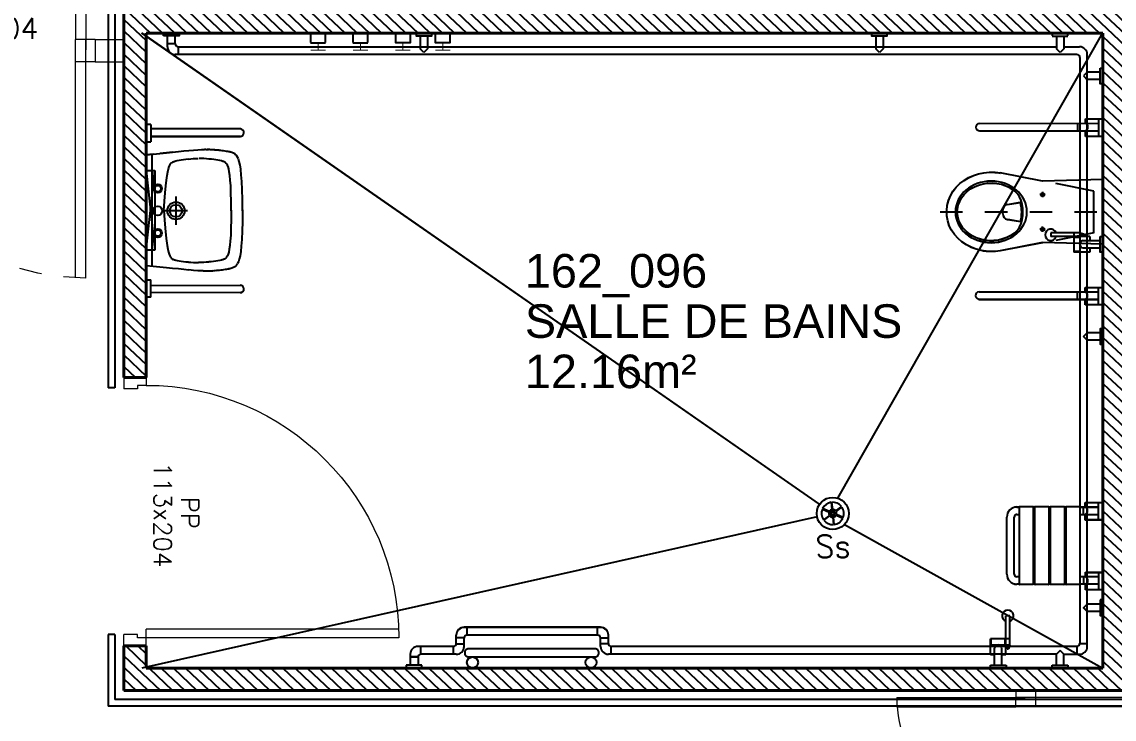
# Model space of a CAD drawing. Header units: metres. Extents: x -8 to 211, y -5 to 116.
# Drawn here: x 158.843 to 163.73, y 94.368 to 97.486 of the extents above; entities that cross this region are included whole.
import ezdxf
from ezdxf.enums import TextEntityAlignment as Align

# ---------------------------------------------------------------- set-up
doc = ezdxf.new("R2010")
doc.units = ezdxf.units.M
doc.header["$LTSCALE"] = 0.6
doc.header["$MEASUREMENT"] = 0
for name, pattern in [('CACHÉ', [0.25, 0.125, -0.125]), ('CONTINU', [0]), ('HIDDEN2', [0.1875, 0.125, -0.0625])]:
    doc.linetypes.add(name, pattern=pattern)
doc.layers.get('0').update_dxf_attribs({"linetype": 'CONTINUOUS'})
for name, color, linetype in [('006 sanitaire', 5, 'CONTINUOUS'), ('009 main courante', 181, 'CONTINUOUS'), ('A_Etiqu_Local', 8, 'CONTINUOUS'), ('A_Etiqu_Local_ancien', 8, 'CONTINUOUS'), ('A_HACH_STRUC', 7, 'CONTINUOUS')]:
    doc.layers.add(name, color=color, linetype=linetype)
for name, color, linetype, lineweight in [('A_MURS_CLOI', 7, 'CONTINU', 20), ('A_MURS_STRU', 7, 'CONTINU', 40), ('A_PORT', 8, 'CONTINUOUS', 0), ('A_PORTE', 8, 'CONTINU', 0)]:
    doc.layers.add(name, color=color, linetype=linetype, lineweight=lineweight)
doc.styles.add('Attribut', font='arial.ttf')
doc.styles.add('ROMANS', font='ROMANS')
doc.styles.add('ROMANS8', font='romans8', dxfattribs={"height": 10})

# ---------------------------------------------------------------- blocks, each defined once
blk = doc.blocks.new('A_Etiqu_Local')
at = {"style": 'Attribut', "flags": 1}
for tag, p in [('CODE_HOPITAL', (-0.4463, 1.632)), ('CODE_SITE', (-0.4463, 1.407)), ('CODE_BATIMENT', (-0.4463, 1.182)), ('CODE_SECTEUR', (-0.4463, 0.957)), ('CODE_ETAGE', (-0.4463, 0.732)), ('NOM_NORMALISE', (-0.4463, -0.843)), ('SECTEUR_ACTIVITE', (-0.4463, -1.068)), ('SOUS_SECTEUR_ACTIVITE', (-0.4463, -1.293)), ('VOLUME', (-0.4463, -1.518)), ('SERVICE', (-0.4463, -1.743)), ('CODE_UG', (-0.4463, -1.968)), ('CODE_UA', (-0.4463, -2.193)), ('CODE_POLE', (-0.4463, -2.418)), ('OCCUPANT_EXTERNE', (-0.4463, -2.643)), ('DISPONIBILITE', (-0.4463, -2.868)), ('ACCES_HANDICAPES', (-0.4463, -3.093)), ('NATURE_SOL', (-0.4463, -3.318)), ('RISQUE_LABORATOIRE', (-0.4463, -3.543)), ('AMIANTE', (-0.4463, -3.768))]:
    blk.add_attdef(tag, p, '', height=0.15, dxfattribs=at)
at = {"layer": 'A_Etiqu_Local', "style": 'Attribut'}
for tag, p in [('CODE_PIECE', (-0.4463, 0.282)), ('NOM_USAGE', (-0.4463, 0.057)), ('SURFACE', (-0.4463, -0.168))]:
    blk.add_attdef(tag, p, '', height=0.15, dxfattribs=at)
at = {"layer": 'A_Etiqu_Local_ancien', "style": 'Attribut'}
blk.add_attdef('CODE_PIECE_ANCIEN', (-0.4463, 0.507), '', height=0.15, dxfattribs=at)
blk = doc.blocks.new('BATI-10')
for p, q in [((0, 0.1), (0, 0)), ((0, 0.1), (0.035, 0.1)), ((0.035, 0.1), (0.035, 0.06)), ((0.035, 0.06), (0.05, 0.06)), ((0.05, 0.06), (0.05, 0)), ((0, 0), (0.05, 0))]:
    blk.add_line(p, q)
blk = doc.blocks.new('P110bt10')
for p, q in [((0.035, 1.23), (0.035, 0.1)), ((0.075, 1.2293), (0.075, 0.1)), ((0.035, 0.1), (0.075, 0.1))]:
    blk.add_line(p, q)
blk.add_arc((0.035, 0.1), 1.13, 0, 90)
blk.add_blockref('BATI-10', (0, 0))
at = {"xscale": -1}
blk.add_blockref('BATI-10', (1.2, 0), dxfattribs=at)
at = {"style": 'ROMANS8'}
for tag, p in [('DEF', (0.5949, 0.2559)), ('DIM', (0.5864, 0.1335))]:
    blk.add_attdef(tag, text='', height=0.08, dxfattribs=at).set_placement(p, align=Align.CENTER)
blk = doc.blocks.new('-P175bt10')
at = {"layer": 'A_PORT', "linetype": 'Continuous'}
for p, q in [((0.0408, 1.1675), (0.0408, 0.1)), ((0.0875, 1.1665), (0.0875, 0.1)), ((1.6625, 0.699), (1.6625, 0.1)), ((1.7092, 0.7008), (1.7092, 0.1)), ((0, 0.1), (0, 0)), ((0, 0.1), (0.0408, 0.1)), ((0.0408, 0.1), (0.0875, 0.1)), ((0.0408, 0.1), (0.0408, 0.0533)), ((0.0408, -0.9675), (0.0408, 0.1)), ((0.0875, -0.9665), (0.0875, 0.1)), ((1.6625, 0.1), (1.7092, 0.1)), ((1.6625, -0.499), (1.6625, 0.1)), ((1.7092, 0.1), (1.7092, 0.0533)), ((1.75, 0.1), (1.7092, 0.1)), ((1.7092, -0.5008), (1.7092, 0.1)), ((1.75, 0.1), (1.75, 0))]:
    blk.add_line(p, q, dxfattribs=at)
at = {"layer": 'A_PORT'}
for p, q in [((0, 0), (0.0875, 0)), ((1.75, 0), (1.6625, 0))]:
    blk.add_line(p, q, dxfattribs=at)
at = {"layer": 'A_PORT', "linetype": 'Continuous'}
for centre, radius, start, end in [((0.0408, 0.1), 1.0675, 0, 90), ((1.7092, 0.1), 0.6008, 90, 180)]:
    blk.add_arc(centre, radius, start, end, dxfattribs=at)
at = {"layer": 'A_PORT', "linetype": 'CACHÉ'}
for centre, radius, start, end in [((0.0408, 0.1), 1.0675, 270, 0), ((1.7092, 0.1), 0.6008, 180, 270)]:
    blk.add_arc(centre, radius, start, end, dxfattribs=at)
at = {"layer": 'A_PORT', "linetype": 'Continuous', "style": 'ROMANS8'}
for tag, p in [('PCF', (0.5371, 0.2448)), ('175X204', (0.5272, 0.1021))]:
    blk.add_attdef(tag, text='', height=0.0933, dxfattribs=at).set_placement(p, align=Align.CENTER)

msp = doc.modelspace()

# ---------------------------------------------------------------- hatches: boundary and pattern name
at = {"layer": 'A_HACH_STRUC', "linetype": 'Continuous'}
h = msp.add_hatch(dxfattribs=at)
h.set_pattern_fill('ANSI31', color=8, scale=0.3, angle=-88.5553, style=0)
h.set_pattern_definition([(316.4447, (159.299874, 94.496164), (0.02583954, 0.02717661), [])])
h.paths.add_polyline_path([(167.2499, 99.9962), (166.7499, 99.9962), (166.7499, 99.4962), (167.2499, 99.4962)])
h.paths.add_polyline_path([(166.7499, 99.8462), (160.0499, 99.8462), (160.0499, 99.6462), (163.1499, 99.6462), (163.1499, 97.5362), (159.3999, 97.5362), (159.3999, 99.6462), (159.2999, 99.6462), (159.2999, 95.8957), (159.3999, 95.8957), (159.3999, 97.4362), (163.6799, 97.4361), (163.6799, 94.5962), (159.3999, 94.5962), (159.3999, 94.6957), (159.2999, 94.6957), (159.2999, 94.4962), (166.6497, 94.4962), (166.6497, 94.5962), (166.1503, 94.5962), (166.1503, 94.85), (167.1499, 94.85), (167.1499, 94.5962), (167.0497, 94.5962), (167.0497, 94.4962), (167.2499, 94.4962), (167.2499, 96.0642), (167.1499, 96.0642), (167.1499, 94.93), (166.0703, 94.93), (166.0703, 94.5962), (163.7799, 94.5962), (163.7799, 97.4361), (167.1499, 97.4361), (167.1499, 97.2642), (167.2499, 97.2642), (167.2499, 97.6121), (167.1499, 97.6121), (167.1499, 97.5361), (163.2499, 97.5361), (163.2499, 99.6462), (165.3599, 99.6462), (166.7499, 99.6462)])
h.paths.add_polyline_path([(160.0499, 99.9962), (159.5499, 99.9962), (159.5499, 99.8462), (159.5499, 99.8462), (159.5499, 99.6462), (159.5499, 99.4962), (160.0499, 99.4962)])
h.paths.add_polyline_path([(159.5499, 99.8462), (159.2999, 99.8462), (159.2999, 99.8462), (159.2999, 99.6462), (159.5499, 99.6462)])

# ---------------------------------------------------------------- linework, layer by layer
at = {"layer": '006 sanitaire', "color": 8, "linetype": 'Continuous'}
for p, q in [((162.412, 95.329), (159.3793, 97.4365)), ((162.412, 95.3287), (159.3793, 97.4362)), ((162.4941, 95.356), (163.6799, 97.4365)), ((159.5177, 96.9028), (159.49, 96.9)), ((159.5438, 96.905), (159.5177, 96.9024)), ((159.5683, 96.9078), (159.5438, 96.9054)), ((159.5683, 96.9074), (159.5438, 96.905)), ((159.5909, 96.9099), (159.5683, 96.9078)), ((159.5909, 96.9095), (159.5683, 96.9074)), ((159.6116, 96.9117), (159.5909, 96.9099)), ((159.6116, 96.9113), (159.5909, 96.9095)), ((159.6301, 96.9132), (159.6116, 96.9117)), ((159.6465, 96.9142), (159.6301, 96.9132)), ((159.6538, 96.9142), (159.6465, 96.9138)), ((159.6606, 96.9145), (159.6538, 96.9142)), ((159.667, 96.915), (159.6606, 96.9149)), ((159.673, 96.9147), (159.667, 96.9147)), ((159.6788, 96.9151), (159.673, 96.9151)), ((159.6788, 96.9147), (159.673, 96.9147)), ((159.6845, 96.915), (159.6788, 96.9151)), ((159.6901, 96.9144), (159.6845, 96.9146)), ((159.6957, 96.9141), (159.6901, 96.9144)), ((159.7014, 96.9141), (159.6957, 96.9145)), ((159.7073, 96.9136), (159.7014, 96.9141)), ((159.7073, 96.9132), (159.7014, 96.9137)), ((159.7135, 96.9127), (159.7073, 96.9132)), ((159.7199, 96.9124), (159.7135, 96.9131)), ((159.7264, 96.9118), (159.7199, 96.9124)), ((159.7264, 96.9114), (159.7199, 96.9121)), ((159.733, 96.9106), (159.7264, 96.9114)), ((159.7395, 96.9098), (159.733, 96.9106)), ((159.746, 96.9089), (159.7395, 96.9098)), ((159.7523, 96.9084), (159.746, 96.9093)), ((159.7523, 96.908), (159.746, 96.9089)), ((159.7583, 96.9071), (159.7523, 96.908)), ((159.764, 96.9061), (159.7583, 96.9071)), ((159.7693, 96.905), (159.764, 96.9061)), ((159.7742, 96.9043), (159.7693, 96.9054)), ((159.7786, 96.9032), (159.7742, 96.9043)), ((159.7786, 96.9028), (159.7742, 96.904)), ((159.7827, 96.902), (159.7786, 96.9032)), ((159.4307, 96.8941), (159.3993, 96.891)), ((159.4307, 96.8937), (159.3993, 96.8906)), ((159.3993, 96.8906), (159.3993, 96.3953)), ((159.4242, 96.8906), (159.4242, 96.3953)), ((159.461, 96.8967), (159.4307, 96.8937)), ((159.49, 96.9), (159.461, 96.8971)), ((159.49, 96.8997), (159.461, 96.8967)), ((159.5177, 96.9024), (159.49, 96.8997)), ((159.5101, 96.8532), (159.5119, 96.8551)), ((159.5119, 96.8555), (159.5137, 96.8571)), ((159.5137, 96.8571), (159.5157, 96.8586)), ((159.5137, 96.8568), (159.5157, 96.8582)), ((159.5157, 96.8582), (159.5178, 96.8595)), ((159.5178, 96.8599), (159.5201, 96.861)), ((159.5178, 96.8595), (159.5201, 96.8606)), ((159.5201, 96.861), (159.5226, 96.862)), ((159.5201, 96.8606), (159.5226, 96.8616)), ((159.5226, 96.8616), (159.5253, 96.8625)), ((159.5253, 96.8625), (159.5282, 96.8634)), ((159.5282, 96.8637), (159.5314, 96.8645)), ((159.5282, 96.8634), (159.5314, 96.8642)), ((159.5314, 96.8645), (159.5388, 96.8661)), ((159.5314, 96.8642), (159.5388, 96.8657)), ((159.5388, 96.8661), (159.5471, 96.8677)), ((159.5471, 96.8673), (159.5563, 96.8688)), ((159.5563, 96.8692), (159.5663, 96.8706)), ((159.5563, 96.8688), (159.5663, 96.8702)), ((159.5663, 96.8706), (159.5768, 96.8719)), ((159.5663, 96.8702), (159.5768, 96.8715)), ((159.5768, 96.8719), (159.5877, 96.873)), ((159.5877, 96.8727), (159.5988, 96.8737)), ((159.5988, 96.8737), (159.6099, 96.8745)), ((159.6099, 96.8749), (159.621, 96.8755)), ((159.621, 96.8751), (159.6317, 96.8755)), ((159.6468, 96.8755), (159.636, 96.8758)), ((159.6468, 96.8751), (159.636, 96.8755)), ((159.6579, 96.8745), (159.6468, 96.8751)), ((159.669, 96.874), (159.6579, 96.8749)), ((159.6801, 96.8727), (159.669, 96.8737)), ((159.691, 96.8715), (159.6801, 96.8727)), ((159.7015, 96.8706), (159.691, 96.8719)), ((159.7114, 96.8688), (159.7015, 96.8702)), ((159.7207, 96.8673), (159.7114, 96.8688)), ((159.729, 96.8657), (159.7207, 96.8673)), ((159.7363, 96.8642), (159.729, 96.8657)), ((159.7396, 96.8637), (159.7363, 96.8645)), ((159.7396, 96.8634), (159.7363, 96.8642)), ((159.7425, 96.8625), (159.7396, 96.8634)), ((159.7452, 96.8616), (159.7425, 96.8625)), ((159.7477, 96.8606), (159.7452, 96.8616)), ((159.75, 96.8599), (159.7477, 96.861)), ((159.75, 96.8595), (159.7477, 96.8606)), ((159.7521, 96.8582), (159.75, 96.8595)), ((159.754, 96.8568), (159.7521, 96.8582)), ((159.7559, 96.8555), (159.754, 96.8571)), ((159.7577, 96.8535), (159.7559, 96.8555)), ((159.7577, 96.8532), (159.7559, 96.8551)), ((159.7863, 96.9003), (159.7827, 96.9016)), ((159.7897, 96.8988), (159.7863, 96.9003)), ((159.7928, 96.8975), (159.7897, 96.8992)), ((159.7928, 96.8971), (159.7897, 96.8988)), ((159.7956, 96.8956), (159.7928, 96.8975)), ((159.7956, 96.8952), (159.7928, 96.8971)), ((159.7983, 96.8934), (159.7956, 96.8956)), ((159.7983, 96.8931), (159.7956, 96.8952)), ((159.8008, 96.891), (159.7983, 96.8934)), ((159.8008, 96.8906), (159.7983, 96.8931)), ((159.8032, 96.8883), (159.8008, 96.891)), ((159.8032, 96.8879), (159.8008, 96.8906)), ((159.8077, 96.8813), (159.8032, 96.8879)), ((159.8119, 96.873), (159.8077, 96.8817)), ((159.8158, 96.8611), (159.8119, 96.8726)), ((159.8192, 96.846), (159.8158, 96.8611)), ((159.4928, 96.7994), (159.4957, 96.8158)), ((159.4957, 96.8158), (159.4988, 96.8286)), ((159.4988, 96.829), (159.5019, 96.8387)), ((159.5019, 96.8383), (159.5051, 96.8455)), ((159.5051, 96.8459), (159.5084, 96.8513)), ((159.5051, 96.8455), (159.5084, 96.851)), ((159.5084, 96.8513), (159.5101, 96.8535)), ((159.5084, 96.851), (159.5101, 96.8532)), ((159.7594, 96.8513), (159.7577, 96.8535)), ((159.7627, 96.8459), (159.7594, 96.8513)), ((159.7658, 96.8383), (159.7627, 96.8455)), ((159.7687, 96.829), (159.7658, 96.8387)), ((159.7714, 96.8158), (159.7687, 96.8286)), ((159.7738, 96.7994), (159.7714, 96.8158)), ((159.8223, 96.8271), (159.8192, 96.8464)), ((159.825, 96.8024), (159.8223, 96.8267)), ((163.4099, 96.774), (163.2194, 96.8105)), ((159.4869, 96.7534), (159.4898, 96.779)), ((159.4898, 96.779), (159.4928, 96.7998)), ((159.7759, 96.779), (159.7738, 96.7998)), ((159.7776, 96.7531), (159.7759, 96.7787)), ((159.8272, 96.7724), (159.825, 96.8028)), ((159.829, 96.7363), (159.8272, 96.7728)), ((163.6799, 96.7815), (163.4099, 96.774)), ((163.6799, 96.7811), (163.4099, 96.7736)), ((163.6391, 96.7297), (163.4692, 96.7639)), ((163.6391, 96.7293), (163.4692, 96.7635)), ((159.4811, 96.6851), (159.484, 96.7223)), ((159.484, 96.7219), (159.4869, 96.7531)), ((159.7789, 96.7223), (159.7776, 96.7534)), ((159.7798, 96.6847), (159.7789, 96.7219)), ((159.8302, 96.6924), (159.829, 96.736)), ((163.4219, 96.7136), (163.3979, 96.7136)), ((163.4099, 96.7256), (163.4099, 96.7016)), ((163.6391, 96.5434), (163.6391, 96.7297)), ((159.4781, 96.6407), (159.4811, 96.6847)), ((159.5328, 96.7046), (159.5328, 96.5781)), ((159.7802, 96.6407), (159.7798, 96.6847)), ((159.831, 96.6414), (159.8302, 96.6928)), ((163.2524, 96.6696), (163.3105, 96.6794)), ((163.2524, 96.6693), (163.3105, 96.679)), ((159.4781, 96.6441), (159.4811, 96.6001)), ((159.5839, 96.6414), (159.4818, 96.6414)), ((159.7802, 96.6441), (159.7798, 96.6001)), ((159.831, 96.6449), (159.8302, 96.5935)), ((163.2315, 96.6277), (163.2315, 96.6446)), ((159.4811, 96.6005), (159.484, 96.5633)), ((159.484, 96.5633), (159.4869, 96.5322)), ((159.7789, 96.5629), (159.7776, 96.5318)), ((159.7798, 96.6005), (159.7789, 96.5633)), ((159.8302, 96.5939), (159.829, 96.5503)), ((163.2524, 96.6034), (163.3107, 96.5936)), ((163.2524, 96.603), (163.3107, 96.5933)), ((163.4099, 96.5466), (163.4099, 96.5706)), ((159.4869, 96.5318), (159.4898, 96.5062)), ((159.7776, 96.5318), (159.7759, 96.5062)), ((159.8272, 96.5135), (159.825, 96.4835)), ((159.829, 96.5503), (159.8272, 96.5139)), ((163.4219, 96.559), (163.3979, 96.559)), ((163.6391, 96.5434), (163.4692, 96.5092)), ((159.4898, 96.5066), (159.4928, 96.4855)), ((159.4928, 96.4858), (159.4957, 96.4694)), ((159.4957, 96.469), (159.4988, 96.4563)), ((159.7714, 96.469), (159.7687, 96.4563)), ((159.7738, 96.4858), (159.7714, 96.4694)), ((159.7759, 96.5066), (159.7738, 96.4855)), ((159.825, 96.4835), (159.8223, 96.4592)), ((163.4099, 96.499), (163.2194, 96.4626)), ((163.4099, 96.4986), (163.2194, 96.4622)), ((163.6799, 96.4915), (163.4099, 96.499)), ((159.4988, 96.4566), (159.5019, 96.4469)), ((159.5019, 96.4466), (159.5051, 96.4393)), ((159.5051, 96.4397), (159.5084, 96.4343)), ((159.5084, 96.4343), (159.5101, 96.4321)), ((159.5084, 96.4339), (159.5101, 96.4317)), ((159.5101, 96.4321), (159.5119, 96.4301)), ((159.5101, 96.4317), (159.5119, 96.4298)), ((159.5119, 96.4301), (159.5137, 96.4285)), ((159.5137, 96.4285), (159.5157, 96.427)), ((159.5137, 96.4281), (159.5157, 96.4266)), ((159.5157, 96.427), (159.5178, 96.4257)), ((159.5178, 96.4257), (159.5201, 96.4246)), ((159.5178, 96.4254), (159.5201, 96.4242)), ((159.5201, 96.4246), (159.5226, 96.4236)), ((159.5226, 96.4236), (159.5253, 96.4227)), ((159.5226, 96.4232), (159.5253, 96.4223)), ((159.5253, 96.4227), (159.5282, 96.4219)), ((159.5253, 96.4223), (159.5282, 96.4215)), ((159.5282, 96.4219), (159.5314, 96.4211)), ((159.5282, 96.4215), (159.5314, 96.4207)), ((159.5314, 96.4211), (159.5388, 96.4195)), ((159.5388, 96.4191), (159.5471, 96.4175)), ((159.5471, 96.4179), (159.5564, 96.4164)), ((159.5471, 96.4175), (159.5564, 96.416)), ((159.5564, 96.416), (159.5664, 96.4146)), ((159.5664, 96.415), (159.5771, 96.4137)), ((159.7013, 96.4146), (159.6907, 96.4133)), ((159.7114, 96.4164), (159.7013, 96.415)), ((159.7114, 96.416), (159.7013, 96.4146)), ((159.7206, 96.4175), (159.7114, 96.416)), ((159.729, 96.4195), (159.7206, 96.4179)), ((159.729, 96.4191), (159.7206, 96.4175)), ((159.7363, 96.4207), (159.729, 96.4191)), ((159.7396, 96.4219), (159.7363, 96.4211)), ((159.7425, 96.4227), (159.7396, 96.4219)), ((159.7452, 96.4236), (159.7425, 96.4227)), ((159.7477, 96.4246), (159.7452, 96.4236)), ((159.75, 96.4257), (159.7477, 96.4246)), ((159.75, 96.4254), (159.7477, 96.4242)), ((159.7521, 96.427), (159.75, 96.4257)), ((159.7521, 96.4266), (159.75, 96.4254)), ((159.754, 96.4285), (159.7521, 96.427)), ((159.7559, 96.4301), (159.754, 96.4285)), ((159.7559, 96.4298), (159.754, 96.4281)), ((159.7577, 96.4317), (159.7559, 96.4298)), ((159.7594, 96.4339), (159.7577, 96.4317)), ((159.7627, 96.4397), (159.7594, 96.4343)), ((159.7658, 96.4469), (159.7627, 96.4397)), ((159.7658, 96.4466), (159.7627, 96.4393)), ((159.7687, 96.4566), (159.7658, 96.4469)), ((159.8158, 96.4248), (159.8119, 96.4133)), ((159.8192, 96.4399), (159.8158, 96.4248)), ((159.8223, 96.4596), (159.8192, 96.4403)), ((159.4307, 96.3922), (159.3993, 96.3953)), ((159.461, 96.3895), (159.4307, 96.3926)), ((159.49, 96.3866), (159.461, 96.3895)), ((159.5177, 96.3838), (159.49, 96.3866)), ((159.5438, 96.3812), (159.5177, 96.3838)), ((159.5683, 96.3789), (159.5438, 96.3812)), ((159.5909, 96.3764), (159.5683, 96.3785)), ((159.5771, 96.4137), (159.5881, 96.4125)), ((159.5881, 96.4122), (159.5995, 96.4112)), ((159.6116, 96.375), (159.5909, 96.3768)), ((159.5995, 96.4112), (159.611, 96.4103)), ((159.611, 96.4107), (159.6225, 96.4101)), ((159.611, 96.4103), (159.6225, 96.4097)), ((159.6301, 96.3735), (159.6116, 96.375)), ((159.6301, 96.3731), (159.6116, 96.3746)), ((159.6225, 96.4101), (159.6339, 96.4097)), ((159.6465, 96.3721), (159.6301, 96.3731)), ((159.6452, 96.4101), (159.6339, 96.4097)), ((159.6452, 96.4097), (159.6339, 96.4093)), ((159.6567, 96.4107), (159.6452, 96.4101)), ((159.6538, 96.3721), (159.6465, 96.3724)), ((159.6606, 96.3718), (159.6538, 96.3721)), ((159.6606, 96.3714), (159.6538, 96.3717)), ((159.6683, 96.4115), (159.6567, 96.4107)), ((159.6683, 96.4112), (159.6567, 96.4103)), ((159.667, 96.3716), (159.6606, 96.3718)), ((159.667, 96.3712), (159.6606, 96.3714)), ((159.673, 96.3715), (159.667, 96.3716)), ((159.673, 96.3712), (159.667, 96.3712)), ((159.6796, 96.4122), (159.6683, 96.4112)), ((159.6788, 96.3716), (159.673, 96.3715)), ((159.6845, 96.3717), (159.6788, 96.3716)), ((159.6907, 96.4137), (159.6796, 96.4125)), ((159.6901, 96.3715), (159.6845, 96.3713)), ((159.6957, 96.3722), (159.6901, 96.3719)), ((159.6957, 96.3718), (159.6901, 96.3715)), ((159.7014, 96.3722), (159.6957, 96.3718)), ((159.7073, 96.373), (159.7014, 96.3726)), ((159.7073, 96.3727), (159.7014, 96.3722)), ((159.7135, 96.3736), (159.7073, 96.373)), ((159.7199, 96.3742), (159.7135, 96.3736)), ((159.7199, 96.3738), (159.7135, 96.3732)), ((159.7264, 96.3749), (159.7199, 96.3742)), ((159.733, 96.3757), (159.7264, 96.3749)), ((159.7395, 96.3761), (159.733, 96.3753)), ((159.746, 96.3773), (159.7395, 96.3765)), ((159.746, 96.377), (159.7395, 96.3761)), ((159.7523, 96.3782), (159.746, 96.3773)), ((159.7583, 96.3792), (159.7523, 96.3782)), ((159.764, 96.3802), (159.7583, 96.3792)), ((159.764, 96.3798), (159.7583, 96.3788)), ((159.7693, 96.3812), (159.764, 96.3802)), ((159.7693, 96.3809), (159.764, 96.3798)), ((159.7742, 96.3823), (159.7693, 96.3812)), ((159.7742, 96.3819), (159.7693, 96.3809)), ((159.7786, 96.3834), (159.7742, 96.3823)), ((159.7827, 96.3846), (159.7786, 96.3834)), ((159.7827, 96.3843), (159.7786, 96.3831)), ((159.7863, 96.3856), (159.7827, 96.3843)), ((159.7897, 96.3875), (159.7863, 96.386)), ((159.7897, 96.3871), (159.7863, 96.3856)), ((159.7928, 96.3888), (159.7897, 96.3871)), ((159.7956, 96.3911), (159.7928, 96.3892)), ((159.7956, 96.3907), (159.7928, 96.3888)), ((159.7983, 96.3932), (159.7956, 96.3911)), ((159.7983, 96.3928), (159.7956, 96.3907)), ((159.8008, 96.3953), (159.7983, 96.3928)), ((159.8032, 96.398), (159.8008, 96.3953)), ((159.8077, 96.4046), (159.8032, 96.398)), ((159.8119, 96.4137), (159.8077, 96.405)), ((162.4246, 95.3068), (162.4545, 95.2937)), ((162.4557, 95.2965), (162.4258, 95.3096)), ((162.4557, 95.2961), (162.4258, 95.3093)), ((162.4573, 95.292), (162.4679, 95.2874)), ((162.4691, 95.2906), (162.4586, 95.2952)), ((162.4691, 95.2902), (162.4586, 95.2948)), ((162.464, 95.3376), (162.4675, 95.3051)), ((162.4706, 95.3051), (162.4671, 95.3375)), ((162.4679, 95.3017), (162.4691, 95.2902)), ((162.4722, 95.2905), (162.4709, 95.302)), ((162.4815, 95.2977), (162.4722, 95.2909)), ((162.474, 95.2884), (162.4833, 95.2952)), ((162.5103, 95.3188), (162.484, 95.2995)), ((162.4858, 95.2971), (162.5122, 95.3163)), ((162.4009, 95.272), (159.3805, 94.5962)), ((162.456, 95.2791), (162.4297, 95.2598)), ((162.4315, 95.2573), (162.4579, 95.2766)), ((162.4679, 95.2874), (162.4586, 95.2806)), ((162.4604, 95.2781), (162.4697, 95.2849)), ((162.4697, 95.2849), (162.4709, 95.2734)), ((162.4713, 95.2707), (162.4748, 95.2382)), ((162.4727, 95.2856), (162.4833, 95.2809)), ((162.474, 95.2741), (162.4727, 95.2856)), ((162.4845, 95.2838), (162.474, 95.2884)), ((162.4845, 95.2834), (162.474, 95.288)), ((162.4779, 95.2382), (162.4743, 95.2706)), ((162.4862, 95.2797), (162.516, 95.2665)), ((162.5173, 95.2693), (162.4874, 95.2825)), ((162.5173, 95.2689), (162.4874, 95.2821)), ((162.5232, 95.2388), (163.6799, 94.5965))]:
    msp.add_line(p, q, dxfattribs=at)
at = {"layer": '006 sanitaire', "color": 8}
for p, q in [((159.4946, 97.375), (159.4946, 97.4233)), ((159.5296, 97.3882), (159.5296, 97.423)), ((160.6255, 97.4233), (160.6255, 97.3663)), ((160.6585, 97.4233), (160.6585, 97.3663)), ((162.6634, 97.4233), (162.6634, 97.3663)), ((162.6964, 97.423), (162.6964, 97.366)), ((163.4714, 97.4233), (163.4714, 97.3663)), ((163.5044, 97.423), (163.5044, 97.366)), ((159.5296, 97.3873), (159.4946, 97.3873)), ((159.5428, 97.375), (163.4714, 97.375)), ((159.5428, 97.375), (159.5428, 97.34)), ((160.642, 97.3498), (160.6255, 97.3663)), ((160.642, 97.3494), (160.6255, 97.3659)), ((160.6585, 97.3663), (160.642, 97.3498)), ((160.6585, 97.3659), (160.642, 97.3494)), ((162.6799, 97.3498), (162.6634, 97.3663)), ((162.6799, 97.3495), (162.6634, 97.366)), ((162.6964, 97.366), (162.6799, 97.3495)), ((163.4879, 97.3498), (163.4714, 97.3663)), ((163.4879, 97.3495), (163.4714, 97.366)), ((163.5044, 97.366), (163.4879, 97.3495)), ((163.5044, 97.3747), (163.5747, 97.3747)), ((163.5632, 97.34), (159.5296, 97.3397)), ((163.5767, 97.3265), (163.5767, 94.7062)), ((163.6097, 94.693), (163.6097, 97.3397)), ((163.6097, 97.261), (163.5932, 97.2445)), ((163.6667, 97.2607), (163.6097, 97.2607)), ((163.6799, 97.2795), (163.6799, 97.2092)), ((163.5932, 97.2445), (163.6097, 97.228)), ((163.5932, 97.2442), (163.6097, 97.2277)), ((163.6667, 97.228), (163.6097, 97.228)), ((163.6019, 97.0325), (163.6019, 97.0524)), ((163.6019, 97.0524), (163.6799, 97.0524)), ((163.6599, 97.0521), (163.6599, 96.9741)), ((163.6799, 97.0524), (163.6799, 96.9744)), ((159.4198, 97.0275), (159.3999, 97.0275)), ((159.3999, 97.0271), (159.3999, 96.9491)), ((159.4198, 97.0271), (159.4198, 96.9491)), ((159.8212, 97.0075), (159.4198, 97.0075)), ((159.8212, 97.0072), (159.4198, 97.0072)), ((163.1271, 97.0321), (163.6599, 97.0325)), ((163.5668, 96.9991), (163.5668, 97.0321)), ((159.4198, 96.9745), (159.8212, 96.9745)), ((159.4198, 96.9742), (159.8212, 96.9742)), ((163.1271, 96.9995), (163.6599, 96.9995)), ((163.6019, 96.9741), (163.6019, 96.9991)), ((163.6799, 96.9741), (163.6019, 96.9741)), ((159.3999, 96.9491), (159.4198, 96.9491)), ((159.3993, 96.8216), (159.4382, 96.465)), ((159.3993, 96.465), (159.4382, 96.8216)), ((159.3993, 96.465), (159.3993, 96.8216)), ((159.3993, 96.8216), (159.4382, 96.8216)), ((159.3993, 96.8213), (159.4382, 96.4646)), ((159.3993, 96.8213), (159.4382, 96.8213)), ((159.4382, 96.8216), (159.4382, 96.465)), ((163.5767, 96.5429), (163.4461, 96.5425)), ((163.4461, 96.5425), (163.4461, 96.5257)), ((163.6212, 96.5261), (163.4461, 96.5261)), ((163.5493, 96.5425), (163.5493, 96.4564)), ((163.5767, 96.5228), (163.5493, 96.5228)), ((163.5767, 96.5225), (163.5493, 96.5225)), ((163.5767, 96.5429), (163.5944, 96.5379)), ((163.5767, 96.5261), (163.5944, 96.5311)), ((163.5767, 96.5257), (163.5944, 96.5307)), ((163.5944, 96.5307), (163.5944, 96.5375)), ((163.6212, 96.5257), (163.6212, 96.5076)), ((163.6799, 96.5265), (163.6799, 96.4561)), ((159.4382, 96.465), (159.3993, 96.465)), ((163.6667, 96.5076), (163.5902, 96.5076)), ((163.6667, 96.4746), (163.5902, 96.4746)), ((163.6212, 96.4746), (163.6212, 96.4564)), ((163.5767, 96.46), (163.5493, 96.46)), ((163.6212, 96.4568), (163.5493, 96.4568)), ((163.6212, 96.4564), (163.5493, 96.4564)), ((159.3999, 96.2548), (159.3999, 96.3328)), ((159.3999, 96.3328), (159.4198, 96.3328)), ((159.4198, 96.2552), (159.4198, 96.3332)), ((159.4198, 96.3078), (159.8212, 96.3082)), ((159.8212, 96.2752), (159.4198, 96.2748)), ((163.1256, 96.2787), (163.6585, 96.2787)), ((163.1256, 96.2783), (163.6585, 96.2783)), ((163.5653, 96.2453), (163.5653, 96.2787)), ((163.6004, 96.2783), (163.6004, 96.2986)), ((163.6004, 96.2986), (163.6784, 96.2986)), ((163.6004, 96.2982), (163.6784, 96.2982)), ((163.6585, 96.2986), (163.6585, 96.2202)), ((163.6784, 96.2986), (163.6784, 96.2202)), ((159.4198, 96.2552), (159.3999, 96.2552)), ((163.1256, 96.2457), (163.6585, 96.2457)), ((163.1256, 96.2453), (163.6585, 96.2453)), ((163.6004, 96.2202), (163.6004, 96.2457)), ((163.6784, 96.2206), (163.6004, 96.2206)), ((163.6784, 96.2202), (163.6004, 96.2202)), ((163.5932, 96.0791), (163.6097, 96.0956)), ((163.5932, 96.0787), (163.6097, 96.0952)), ((163.6097, 96.0622), (163.5932, 96.0787)), ((163.6667, 96.0956), (163.6097, 96.0956)), ((163.6667, 96.0952), (163.6097, 96.0952)), ((163.6667, 96.0626), (163.6097, 96.0626)), ((163.6667, 96.0622), (163.6097, 96.0622)), ((163.2949, 95.3166), (163.3045, 95.3166)), ((163.2949, 95.3162), (163.3045, 95.3162)), ((163.3045, 95.3166), (163.3045, 94.9725)), ((163.3065, 95.3186), (163.3663, 95.3186)), ((163.3065, 95.3183), (163.3663, 95.3183)), ((163.3683, 95.317), (163.3741, 95.317)), ((163.3683, 95.3166), (163.3683, 94.9725)), ((163.3741, 95.3166), (163.3741, 94.9725)), ((163.3761, 95.3186), (163.4359, 95.3186)), ((163.3761, 95.3183), (163.4359, 95.3183)), ((163.4379, 95.3166), (163.4437, 95.3166)), ((163.4379, 95.3166), (163.4379, 94.9725)), ((163.4437, 95.3166), (163.4437, 94.9725)), ((163.4457, 95.3186), (163.5055, 95.3186)), ((163.4457, 95.3183), (163.5055, 95.3183)), ((163.5075, 95.3166), (163.5134, 95.3166)), ((163.5075, 95.3166), (163.5075, 94.9725)), ((163.5133, 95.3166), (163.5133, 94.9725)), ((163.5153, 95.3186), (163.5751, 95.3186)), ((163.5153, 95.3183), (163.5751, 95.3183)), ((163.5766, 95.3166), (163.6585, 95.3166)), ((163.5766, 95.3162), (163.6585, 95.3162)), ((163.593, 95.2832), (163.593, 95.3166)), ((163.6004, 95.3162), (163.6004, 95.3365)), ((163.6004, 95.3365), (163.6784, 95.3365)), ((163.6004, 95.3362), (163.6784, 95.3362)), ((163.6585, 95.3365), (163.6585, 95.2582)), ((163.6784, 95.3365), (163.6784, 95.2582)), ((163.2499, 95.0162), (163.2499, 95.2716)), ((163.2829, 95.0162), (163.2829, 95.2716)), ((163.2949, 95.2836), (163.3045, 95.2836)), ((163.2949, 95.2832), (163.3045, 95.2832)), ((163.3683, 95.2836), (163.3741, 95.2836)), ((163.3683, 95.2832), (163.3741, 95.2832)), ((163.4379, 95.2836), (163.4437, 95.2836)), ((163.4379, 95.2832), (163.4437, 95.2832)), ((163.5075, 95.2836), (163.5133, 95.2836)), ((163.5075, 95.2832), (163.5133, 95.2832)), ((163.5766, 95.2836), (163.6585, 95.2836)), ((163.5766, 95.2832), (163.6585, 95.2832)), ((163.6004, 95.2582), (163.6004, 95.2836)), ((163.6784, 95.2585), (163.6004, 95.2585)), ((163.6784, 95.2582), (163.6004, 95.2582)), ((163.3045, 95.0046), (163.2949, 95.0046)), ((163.3045, 95.0042), (163.2949, 95.0042)), ((163.3741, 95.0169), (163.3683, 95.0169)), ((163.4437, 95.0173), (163.4379, 95.0173)), ((163.5133, 95.0173), (163.5075, 95.0173)), ((163.6599, 95.0046), (163.5766, 95.0046)), ((163.6599, 95.0042), (163.5766, 95.0042)), ((163.5944, 94.9712), (163.5944, 95.0046)), ((163.6019, 95.0042), (163.6019, 95.0245)), ((163.6019, 95.0245), (163.6799, 95.0245)), ((163.6019, 95.0242), (163.6799, 95.0242)), ((163.6599, 95.0245), (163.6599, 94.9462)), ((163.6799, 95.0245), (163.6799, 94.9462)), ((163.3047, 94.9716), (163.2949, 94.9716)), ((163.3047, 94.9712), (163.2949, 94.9712)), ((163.3663, 94.9704), (163.3065, 94.9704)), ((163.3741, 94.972), (163.3683, 94.972)), ((163.4359, 94.97), (163.3761, 94.97)), ((163.4437, 94.9717), (163.4379, 94.9717)), ((163.5055, 94.9704), (163.4457, 94.9704)), ((163.5134, 94.9717), (163.5075, 94.9717)), ((163.5751, 94.97), (163.5153, 94.97)), ((163.6599, 94.9716), (163.5766, 94.9716)), ((163.6599, 94.9712), (163.5766, 94.9712)), ((163.6019, 94.9462), (163.6019, 94.9716)), ((163.6799, 94.9465), (163.6019, 94.9465)), ((163.6799, 94.9462), (163.6019, 94.9462)), ((163.5932, 94.8662), (163.6097, 94.8827)), ((163.6097, 94.8501), (163.5932, 94.8666)), ((163.6097, 94.8497), (163.5932, 94.8662)), ((163.6667, 94.8827), (163.6097, 94.8827)), ((163.2459, 94.6552), (163.2459, 94.8303)), ((163.2628, 94.8299), (163.2459, 94.8299)), ((163.2628, 94.6994), (163.2628, 94.8303)), ((163.6667, 94.8497), (163.6097, 94.8497)), ((161.4322, 94.7786), (160.8219, 94.7786)), ((161.4322, 94.7782), (160.8219, 94.7782)), ((160.8351, 94.7432), (160.8351, 94.7786)), ((161.419, 94.7432), (161.419, 94.7786)), ((160.7869, 94.7062), (160.7869, 94.7436)), ((160.8219, 94.731), (160.7869, 94.731)), ((160.7869, 94.7053), (160.8219, 94.7053)), ((160.8219, 94.693), (160.8219, 94.7301)), ((161.419, 94.7436), (160.8351, 94.7436)), ((161.419, 94.7432), (160.8351, 94.7432)), ((161.4322, 94.731), (161.4672, 94.731)), ((161.4322, 94.6927), (161.4322, 94.7297)), ((161.4672, 94.7053), (161.4322, 94.7053)), ((161.4672, 94.7062), (161.4672, 94.7436)), ((163.2628, 94.7268), (163.1766, 94.7268)), ((163.1766, 94.6552), (163.1766, 94.7268)), ((163.1799, 94.6994), (163.1799, 94.7268)), ((163.2427, 94.6994), (163.2427, 94.7268)), ((163.5767, 94.7058), (163.6097, 94.7058)), ((160.5806, 94.6577), (160.5806, 94.6094)), ((160.7737, 94.6927), (160.6156, 94.6927)), ((160.6288, 94.6577), (160.6288, 94.6927)), ((160.7869, 94.6577), (160.6291, 94.6577)), ((160.7737, 94.6577), (160.7737, 94.6927)), ((163.4714, 94.658), (161.4672, 94.6577)), ((161.4803, 94.6577), (161.4803, 94.6927)), ((163.5624, 94.693), (161.4807, 94.693)), ((163.1949, 94.6552), (163.1766, 94.6552)), ((163.1799, 94.6997), (163.2628, 94.6997)), ((163.1799, 94.6994), (163.2628, 94.6994)), ((163.1949, 94.6094), (163.1949, 94.6859)), ((163.2279, 94.6094), (163.2279, 94.6859)), ((163.2459, 94.6552), (163.2279, 94.6552)), ((163.2459, 94.6997), (163.2509, 94.6821)), ((163.2509, 94.6817), (163.2578, 94.6817)), ((163.2628, 94.6997), (163.2578, 94.6821)), ((163.4879, 94.6745), (163.4714, 94.658)), ((163.4879, 94.6742), (163.4714, 94.6577)), ((163.4714, 94.6094), (163.4714, 94.6577)), ((163.5044, 94.658), (163.4879, 94.6745)), ((163.5044, 94.6094), (163.5044, 94.6577)), ((163.5044, 94.6577), (163.5747, 94.6577)), ((163.5624, 94.6931), (163.5624, 94.658)), ((160.6156, 94.6458), (160.5806, 94.6458)), ((160.6156, 94.6454), (160.5806, 94.6454)), ((160.6156, 94.6445), (160.6156, 94.6094)), ((163.1764, 94.5962), (163.1764, 94.6097)), ((163.4529, 94.5962), (163.4529, 94.6097))]:
    msp.add_line(p, q, dxfattribs=at)
at = {"layer": '006 sanitaire', "color": 8, "linetype": 'HIDDEN2'}
for p, q in [((162.952, 96.6365), (163.7043, 96.6365)), ((162.952, 96.6361), (163.7043, 96.6361))]:
    msp.add_line(p, q, dxfattribs=at)
at = {"layer": '006 sanitaire', "color": 8}
for points in [[(159.4771, 97.4233), (159.4771, 97.4365), (159.5471, 97.4365), (159.5471, 97.4233)], [(160.5816, 97.4365), (160.5145, 97.4365), (160.5145, 97.3933), (160.5816, 97.3933)], [(160.607, 97.4365), (160.607, 97.4233), (160.677, 97.4233), (160.677, 97.4365)], [(160.7598, 97.4365), (160.6928, 97.4365), (160.6928, 97.3933), (160.7598, 97.3933)], [(162.6449, 97.4365), (162.6449, 97.4233), (162.7149, 97.4233), (162.7149, 97.4365)], [(163.6799, 96.1141), (163.6667, 96.1141), (163.6667, 96.0441), (163.6799, 96.0441)]]:
    msp.add_lwpolyline(points, close=True, dxfattribs=at)
for points in [[(159.4771, 97.4362), (159.5471, 97.4362)], [(160.2019, 97.3933), (160.2019, 97.4365), (160.1348, 97.4365), (160.1348, 97.3933)], [(160.2019, 97.4362), (160.1348, 97.4362)], [(160.1348, 97.3929), (160.2019, 97.3929)], [(160.3917, 97.3933), (160.3917, 97.4365), (160.3247, 97.4365), (160.3247, 97.3933)], [(160.3917, 97.4362), (160.3247, 97.4362)], [(160.3247, 97.3929), (160.3917, 97.3929)], [(160.5816, 97.4362), (160.5145, 97.4362)], [(160.677, 97.4361), (160.607, 97.4361)], [(160.7598, 97.4362), (160.6928, 97.4362)], [(162.7149, 97.4362), (162.6449, 97.4362)], [(163.5229, 97.4233), (163.5229, 97.4365), (163.4529, 97.4365), (163.4529, 97.4233)], [(163.5229, 97.4362), (163.4529, 97.4362)], [(163.4529, 97.423), (163.5229, 97.423)], [(163.6667, 97.2795), (163.6799, 97.2795)], [(163.6799, 97.2092), (163.6667, 97.2092), (163.6667, 97.2795)], [(163.6667, 97.2792), (163.6799, 97.2792)], [(163.6799, 97.2095), (163.6667, 97.2095)], [(163.6667, 96.5265), (163.6799, 96.5265)], [(163.6799, 96.4561), (163.6667, 96.4561), (163.6667, 96.5265)], [(163.6667, 96.5261), (163.6799, 96.5261)], [(163.6799, 96.4565), (163.6667, 96.4565)], [(163.6667, 94.9016), (163.6667, 94.8312), (163.6799, 94.8312), (163.6799, 94.9016)], [(163.6799, 94.9016), (163.6667, 94.9016)], [(163.6799, 94.9012), (163.6667, 94.9012)], [(163.6667, 94.8316), (163.6799, 94.8316)], [(160.6331, 94.6097), (160.5631, 94.6097)], [(160.5631, 94.6097), (160.5631, 94.5962), (160.6331, 94.5962), (160.6331, 94.6097)], [(160.6331, 94.6094), (160.5631, 94.6094)], [(163.2464, 94.6097), (163.2464, 94.5962), (163.1764, 94.5962)], [(163.1764, 94.6097), (163.2464, 94.6097)], [(163.1764, 94.6094), (163.2464, 94.6094)], [(163.5229, 94.6097), (163.5229, 94.5962), (163.4529, 94.5962)], [(163.4529, 94.6097), (163.5229, 94.6097)], [(163.4529, 94.6094), (163.5229, 94.6094)], [(160.5631, 94.5965), (160.6331, 94.5965)], [(163.2464, 94.5965), (163.1764, 94.5965)], [(163.5229, 94.5965), (163.4529, 94.5965)]]:
    msp.add_lwpolyline(points, dxfattribs=at)
at = {"layer": '006 sanitaire', "color": 8, "const_width": 0.005}
for points in [[(160.1684, 97.3929), (160.1684, 97.3593)], [(160.3582, 97.3929), (160.3582, 97.3593)], [(160.5481, 97.3929), (160.5481, 97.3593)], [(160.7263, 97.3929), (160.7263, 97.3593)], [(160.2019, 97.3597), (160.1348, 97.3597)], [(160.2019, 97.3593), (160.1348, 97.3593)], [(160.3917, 97.3597), (160.3247, 97.3597)], [(160.3917, 97.3593), (160.3247, 97.3593)], [(160.5816, 97.3597), (160.5145, 97.3597)], [(160.5816, 97.3593), (160.5145, 97.3593)], [(160.7598, 97.3597), (160.6928, 97.3597)], [(160.7598, 97.3593), (160.6928, 97.3593)]]:
    msp.add_lwpolyline(points, dxfattribs=at)
at = {"layer": '006 sanitaire', "color": 8}
for points in [[(161.4247, 94.6657, 0.414214), (161.4077, 94.6827), (160.8414, 94.6827, 0.414214), (160.8243, 94.6657)], [(161.4247, 94.6653, 0.414214), (161.4077, 94.6824), (160.8414, 94.6824, 0.414214), (160.8243, 94.6653)], [(160.8243, 94.6657), (160.8243, 94.6632, 0.414214), (160.8414, 94.6462), (161.4077, 94.6462, 0.414214), (161.4247, 94.6632), (161.4247, 94.6657)], [(160.8243, 94.6636, 0.414214), (160.8414, 94.6465), (161.4077, 94.6465, 0.414214), (161.4247, 94.6636)]]:
    msp.add_lwpolyline(points, format="xyb", dxfattribs=at)
at = {"layer": '006 sanitaire', "color": 8, "linetype": 'Continuous'}
for centre, radius in [((159.4513, 96.7409), 0.0189), ((159.4513, 96.7405), 0.0189), ((159.4513, 96.7409), 0.0144), ((159.4513, 96.7405), 0.0144), ((163.4099, 96.7136), 0.008), ((159.4513, 96.641), 0.0204), ((159.5328, 96.6414), 0.0387), ((159.5328, 96.641), 0.0274), ((159.4513, 96.5419), 0.0189), ((163.4099, 96.5586), 0.008), ((159.4513, 96.5415), 0.0189), ((159.4513, 96.5419), 0.0144), ((159.4513, 96.5415), 0.0144), ((162.4709, 95.2877), 0.0718)]:
    msp.add_circle(centre, radius, dxfattribs=at)
at = {"layer": '006 sanitaire', "color": 8}
for centre in [(160.8593, 94.6215), (160.8593, 94.6212), (161.3898, 94.6215), (161.3898, 94.6212)]:
    msp.add_circle(centre, 0.0248, dxfattribs=at)
for centre, radius, start, end in [((159.5296, 97.375), 0.035, 180, 270), ((159.5431, 97.3885), 0.0135, 180, 270), ((159.5431, 97.3882), 0.0135, 180, 270), ((163.5747, 97.34), 0.035, 0, 90), ((163.5632, 97.3265), 0.0135, 360, 90), ((163.5632, 97.3262), 0.0135, 360, 90), ((159.8202, 96.9907), 0.0165, 266.6943, 86.6943), ((163.128, 97.016), 0.0165, 93.3057, 273.3057), ((163.5948, 97.016), 0.018, 293.2781, 66.7219), ((163.4461, 96.5341), 0.0255, 19.277, 340.723), ((163.5922, 96.4926), 0.0156, 97.4131, 184.3438), ((163.5922, 96.4922), 0.0156, 97.4131, 184.3438), ((163.5919, 96.4902), 0.0153, 175.3547, 263.5623), ((159.8202, 96.2917), 0.0165, 273.3057, 93.3057), ((159.8202, 96.2913), 0.0165, 273.3057, 93.3057), ((163.1265, 96.2622), 0.0165, 93.3057, 273.3057), ((163.5933, 96.2618), 0.018, 293.2781, 66.7219), ((163.2949, 95.2716), 0.045, 90, 180), ((163.2949, 95.2712), 0.045, 90, 180), ((163.3065, 95.3166), 0.00204, 90, 180), ((163.3065, 95.3162), 0.00204, 90, 180), ((163.3663, 95.3166), 0.00204, 0, 90), ((163.3663, 95.3162), 0.00204, 0, 90), ((163.3761, 95.3166), 0.00204, 90, 180), ((163.3761, 95.3162), 0.00204, 90, 180), ((163.4359, 95.3166), 0.00204, 0, 90), ((163.4359, 95.3162), 0.00204, 0, 90), ((163.4457, 95.3166), 0.00204, 90, 180), ((163.4457, 95.3162), 0.00204, 90, 180), ((163.5055, 95.3166), 0.00204, 0, 90), ((163.5055, 95.3162), 0.00204, 0, 90), ((163.5153, 95.3166), 0.00204, 90, 180), ((163.5153, 95.3162), 0.00204, 90, 180), ((163.5751, 95.3166), 0.00204, 0, 90), ((163.5751, 95.3162), 0.00204, 0, 90), ((163.5933, 95.3001), 0.018, 293.2781, 66.7219), ((163.2949, 95.2716), 0.012, 90, 180), ((163.2949, 95.2712), 0.012, 90, 180), ((163.2949, 95.0166), 0.045, 180, 270), ((163.2949, 95.0162), 0.045, 180, 270), ((163.2949, 95.0166), 0.012, 180, 270), ((163.2949, 95.0162), 0.012, 180, 270), ((163.5948, 94.9877), 0.018, 293.2781, 66.7219), ((163.3065, 94.9721), 0.00204, 180, 270), ((163.3663, 94.9725), 0.00204, 270, 0), ((163.3761, 94.9721), 0.00204, 180, 270), ((163.4359, 94.9721), 0.00204, 270, 0), ((163.4457, 94.9725), 0.00204, 180, 270), ((163.5055, 94.9721), 0.00204, 270, 0), ((163.5153, 94.9721), 0.00204, 180, 270), ((163.5751, 94.9721), 0.00204, 270, 0), ((163.2543, 94.8299), 0.0255, 289.277, 250.723), ((160.8219, 94.7436), 0.035, 90, 180), ((160.8219, 94.7432), 0.035, 90, 180), ((161.4322, 94.7436), 0.035, 0, 90), ((161.4322, 94.7432), 0.035, 0, 90), ((160.7734, 94.7065), 0.0135, 270, 0), ((160.7734, 94.7062), 0.0135, 270, 0), ((160.8354, 94.7301), 0.0135, 90, 180), ((161.4187, 94.7301), 0.0135, 360, 90), ((161.4807, 94.7065), 0.0135, 180, 270), ((161.4807, 94.7062), 0.0135, 180, 270), ((163.5614, 94.7085), 0.0154, 273.8373, 351.4214), ((163.5614, 94.7081), 0.0154, 273.8373, 351.4214), ((160.6156, 94.6577), 0.035, 90, 180), ((160.6291, 94.6445), 0.0135, 90, 180), ((160.6291, 94.6442), 0.0135, 90, 180), ((160.7869, 94.6927), 0.035, 270, 0), ((161.4672, 94.693), 0.035, 180, 270), ((163.21, 94.6845), 0.0153, 85.3547, 173.5623), ((163.21, 94.6842), 0.0153, 85.3547, 173.5623), ((163.2124, 94.6842), 0.0156, 7.4131, 94.3438), ((163.5747, 94.6927), 0.035, 270, 0)]:
    msp.add_arc(centre, radius, start, end, dxfattribs=at)
at = {"layer": '006 sanitaire', "color": 8, "linetype": 'Continuous'}
for centre, radius, start, end in [((163.2614, 96.6828), 0.05, 25.2767, 43.6917), ((163.2565, 96.6446), 0.025, 99.5174, 180), ((163.1617, 96.6358), 0.1602, 334.7386, 25.2767), ((163.1562, 96.6358), 0.1602, 344.6145, 15.6488), ((163.2565, 96.6277), 0.025, 180, 260.4826), ((163.2614, 96.5891), 0.05, 315.916, 334.7386), ((162.4709, 95.2881), 0.05, 157.968, 214.438), ((162.4709, 95.2881), 0.05, 97.968, 154.438), ((162.4709, 95.2877), 0.0174, 161.2841, 211.1219), ((162.4709, 95.2877), 0.0174, 101.2841, 151.1219), ((162.4709, 95.2877), 0.0143, 162.3906, 210.0154), ((162.4709, 95.2877), 0.0143, 102.3906, 150.0154), ((162.4709, 95.2881), 0.05, 37.968, 94.438), ((162.4709, 95.2877), 0.0174, 41.2841, 91.1219), ((162.4709, 95.2877), 0.0143, 42.3906, 90.0154), ((162.4709, 95.2877), 0.0143, 342.3906, 30.0154), ((162.4709, 95.2881), 0.0174, 341.2841, 31.1219), ((162.4709, 95.2881), 0.05, 337.968, 34.438), ((162.4709, 95.2881), 0.05, 217.968, 274.438), ((162.4709, 95.2881), 0.0174, 221.2841, 271.1219), ((162.4709, 95.2877), 0.0143, 222.3906, 270.0154), ((162.4709, 95.2881), 0.0143, 282.3906, 330.0154), ((162.4709, 95.2881), 0.0174, 281.2841, 331.1219), ((162.4709, 95.2881), 0.05, 277.968, 334.438)]:
    msp.add_arc(centre, radius, start, end, dxfattribs=at)
at = {"layer": '006 sanitaire', "color": 8, "linetype": 'Continuous', "extrusion": (0, 0, -1)}
for centre in [(163.1799, 96.6365), (163.1799, 96.6361)]:
    msp.add_ellipse(centre, major_axis=(0.16, 0), ratio=0.859387, dxfattribs=at)
at = {"layer": '006 sanitaire', "color": 8, "linetype": 'Continuous'}
for points, knots in [([(163.2194, 96.4626), (163.1929, 96.458), (163.1635, 96.4578), (163.0723, 96.4762), (163.0159, 96.5181), (162.9687, 96.6317), (162.9816, 96.7003), (163.0645, 96.7933), (163.1311, 96.8179), (163.2035, 96.8129), (163.2115, 96.8119), (163.2194, 96.8105)], [1.357319, 1.357319, 1.357319, 1.357319, 1.801245, 1.801245, 2.798426, 2.798426, 3.795608, 3.795608, 4.792789, 4.792789, 4.916836, 4.916836, 4.916836, 4.916836]), ([(163.2194, 96.4622), (163.1929, 96.4576), (163.1635, 96.4574), (163.0723, 96.4758), (163.0159, 96.5178), (162.9687, 96.6313), (162.9816, 96.6999), (163.0645, 96.7929), (163.1311, 96.8176), (163.2035, 96.8126), (163.2115, 96.8115), (163.2194, 96.8101)], [1.357319, 1.357319, 1.357319, 1.357319, 1.801245, 1.801245, 2.798426, 2.798426, 3.795608, 3.795608, 4.792789, 4.792789, 4.916836, 4.916836, 4.916836, 4.916836]), ([(163.2973, 96.5543), (163.263, 96.5189), (163.205, 96.5007), (163.0972, 96.5181), (163.0505, 96.5542), (163.0186, 96.6431), (163.0332, 96.6944), (163.1108, 96.761), (163.1724, 96.7742), (163.2537, 96.7525), (163.2788, 96.7373), (163.2975, 96.7178)], [0.692162, 0.692162, 0.692162, 0.692162, 1.75636, 1.75636, 2.841981, 2.841981, 3.927602, 3.927602, 5.013223, 5.013223, 5.598138, 5.598138, 5.598138, 5.598138]), ([(163.2973, 96.554), (163.263, 96.5186), (163.205, 96.5003), (163.0972, 96.5177), (163.0505, 96.5538), (163.0186, 96.6427), (163.0332, 96.6941), (163.1108, 96.7607), (163.1724, 96.7738), (163.2537, 96.7522), (163.2788, 96.7369), (163.2975, 96.7174)], [0.692162, 0.692162, 0.692162, 0.692162, 1.75636, 1.75636, 2.841981, 2.841981, 3.927602, 3.927602, 5.013223, 5.013223, 5.598138, 5.598138, 5.598138, 5.598138])]:
    msp.add_open_spline(points, degree=3, knots=knots, dxfattribs=at)
at = {"layer": '009 main courante', "color": 8, "linetype": 'Continuous'}
for p, q in [((159.2299, 100.0962), (159.2299, 95.8497)), ((159.2599, 100.0962), (159.2599, 95.8497)), ((159.2599, 95.8497), (159.2299, 95.8497)), ((159.2599, 94.7457), (159.2299, 94.7457)), ((159.2299, 94.7457), (159.2299, 94.4262)), ((159.2599, 94.7457), (159.2599, 94.4562)), ((166.6497, 94.4262), (159.2299, 94.4262)), ((166.6497, 94.4562), (159.2599, 94.4562))]:
    msp.add_line(p, q, dxfattribs=at)
at = {"layer": 'A_MURS_CLOI', "color": 8}
for p, q in [((159.1706, 97.408), (159.2999, 97.408)), ((159.1706, 97.308), (159.2999, 97.308))]:
    msp.add_line(p, q, dxfattribs=at)
at = {"layer": 'A_MURS_STRU', "color": 8, "linetype": 'Continuous'}
for p, q in [((159.2999, 99.8462), (159.2999, 95.8957)), ((159.3999, 97.4362), (159.3999, 95.8957)), ((163.6799, 97.4361), (159.3999, 97.4362)), ((163.6799, 97.4362), (163.6799, 94.5962)), ((159.3999, 95.8957), (159.2999, 95.8957)), ((159.3999, 94.6957), (159.2999, 94.6957)), ((159.2999, 94.6957), (159.2999, 94.4962)), ((159.3999, 94.6957), (159.3999, 94.5962)), ((159.3999, 94.5962), (163.6799, 94.5962)), ((159.2999, 94.4962), (166.6497, 94.4962))]:
    msp.add_line(p, q, dxfattribs=at)

# ---------------------------------------------------------------- block references
at = {"layer": 'A_Etiqu_Local', "color": 8}
ref = msp.add_blockref('A_Etiqu_Local', (161.5399, 96.0162), dxfattribs=at)
ref.add_attrib('CODE_PIECE', '162_096', (161.0935, 96.2981), dxfattribs={"height": 0.15, "style": 'Attribut'})
ref.add_attrib('NOM_USAGE', 'SALLE DE BAINS', (161.0935, 96.0731), dxfattribs={"height": 0.15, "style": 'Attribut'})
ref.add_attrib('SURFACE', '12.16m²', (161.0935, 95.8481), dxfattribs={"height": 0.15, "style": 'Attribut'})
at = {"layer": 'A_PORT', "color": 8}
ref = msp.add_blockref('-P175bt10', (159.1706, 97.308), dxfattribs=dict(at, xscale=-1))
ref.add_attrib('175X204', '175x204', dxfattribs={"linetype": 'Continuous', "height": 0.09333, "style": 'ROMANS8'}).set_placement((158.6434, 97.4101), align=Align.CENTER)
ref.add_attrib('PCF', 'PCF', dxfattribs={"linetype": 'Continuous', "height": 0.09333, "style": 'ROMANS8'}).set_placement((158.6335, 97.5529), align=Align.CENTER)
at = {"layer": 'A_PORT', "color": 8, "xscale": 0.8857142857145697, "yscale": 0.8857142857145697, "zscale": 0.8857142857145697, "rotation": 90}
msp.add_blockref('-P175bt10', (163.3784, 92.9502), dxfattribs=at).add_auto_attribs({'175X204': 'PCF', 'PCF': 'PP'})
at = {"layer": 'A_PORTE', "color": 8}
ref = msp.add_blockref('P110bt10', (159.2999, 94.6957), dxfattribs=dict(at, xscale=-1, rotation=270))
ref.add_attrib('DEF', 'PP', dxfattribs={"layer": '0', "height": 0.08, "rotation": 270, "style": 'ROMANS8'}).set_placement((159.5557, 95.2905), align=Align.CENTER)
ref.add_attrib('DIM', '113x204', dxfattribs={"layer": '0', "height": 0.08, "rotation": 270, "style": 'ROMANS8'}).set_placement((159.4334, 95.2821), align=Align.CENTER)

# ---------------------------------------------------------------- texts
at = {"layer": '006 sanitaire', "color": 8, "linetype": 'Continuous', "style": 'ROMANS'}
msp.add_text('Ss', height=0.1, dxfattribs=at).set_placement((162.4723, 95.091), align=Align.CENTER)

doc.saveas('drawing.dxf')
